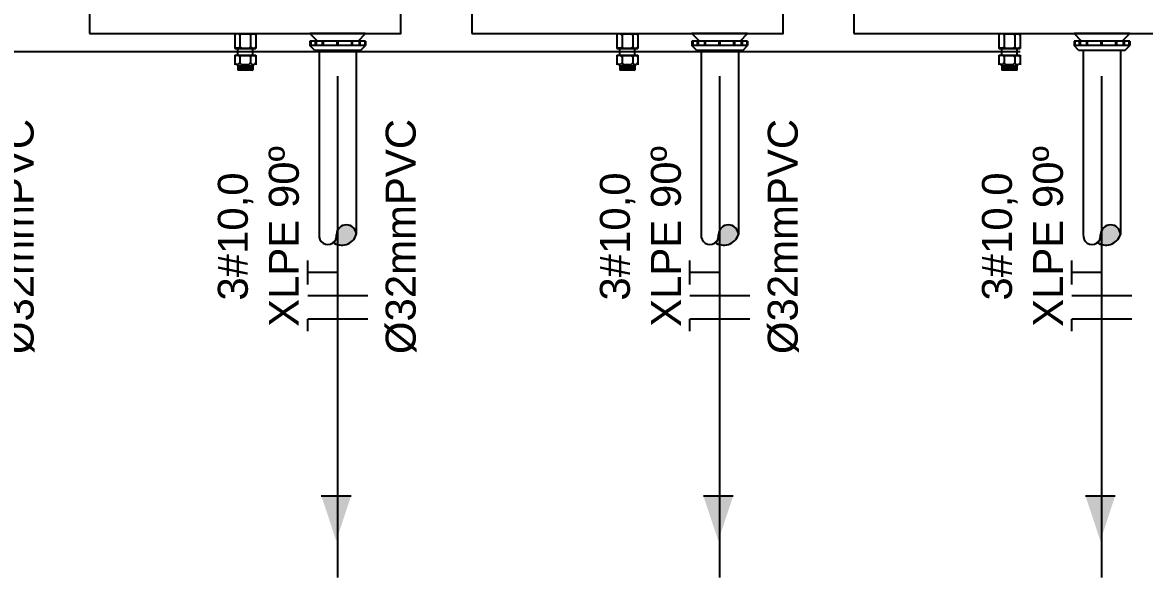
# Model space of a CAD drawing. Header units: millimetres. Extents: x 425 to 646, y 332 to 411.
# Drawn here: x 462.55 to 463.343, y 346.696 to 347.088 of the extents above; entities that cross this region are included whole.
import ezdxf
from ezdxf.enums import TextEntityAlignment as Align

# ---------------------------------------------------------------- set-up
doc = ezdxf.new("R2010")
doc.units = ezdxf.units.MM
doc.linetypes.add('HIDDEN', pattern=[0.375, 0.25, -0.125])
for name, color, linetype in [('Cotas', 1, 'Continuous'), ('DI-Textos_do_diagrama', 5, 'Continuous'), ('PARA-RAIOS', 240, 'Continuous'), ('QUADROS', 7, 'Continuous'), ('QUADROS_E_CAIXAS', 240, 'Continuous'), ('TXT', 7, 'Continuous')]:
    doc.layers.add(name, color=color, linetype=linetype)
doc.styles.add('ARIAL', font='arial.ttf')

msp = doc.modelspace()

# ---------------------------------------------------------------- hatches: boundary and pattern name
at = {"layer": 'Cotas'}
for points in [[(462.78205, 346.7537), (462.76093, 346.7537), (462.77149, 346.7219)], [(463.05205, 346.7537), (463.03093, 346.7537), (463.04149, 346.7219)], [(463.32205, 346.7537), (463.30093, 346.7537), (463.31149, 346.7219)]]:
    msp.add_hatch(color=2, dxfattribs=at).paths.add_polyline_path(points)
at = {"layer": 'QUADROS'}
for points in [[(462.7025, 347.0798), (462.70073, 347.0798), (462.69974, 347.07881), (462.69974, 347.08005), (462.71474, 347.08005), (462.71474, 347.07881), (462.71375, 347.0798), (462.71198, 347.0798), (462.71099, 347.07881), (462.71, 347.0798), (462.70448, 347.0798), (462.70349, 347.07881)], [(462.7025, 347.0798), (462.70073, 347.0798), (462.69974, 347.07881), (462.69974, 347.08005), (462.71474, 347.08005), (462.71474, 347.07881), (462.71375, 347.0798), (462.71198, 347.0798), (462.71099, 347.07881), (462.71, 347.0798), (462.70448, 347.0798), (462.70349, 347.07881)], [(462.9725, 347.0798), (462.97073, 347.0798), (462.96974, 347.07881), (462.96974, 347.08005), (462.98474, 347.08005), (462.98474, 347.07881), (462.98375, 347.0798), (462.98198, 347.0798), (462.98099, 347.07881), (462.98, 347.0798), (462.97448, 347.0798), (462.97349, 347.07881)], [(462.9725, 347.0798), (462.97073, 347.0798), (462.96974, 347.07881), (462.96974, 347.08005), (462.98474, 347.08005), (462.98474, 347.07881), (462.98375, 347.0798), (462.98198, 347.0798), (462.98099, 347.07881), (462.98, 347.0798), (462.97448, 347.0798), (462.97349, 347.07881)], [(463.2425, 347.0798), (463.24073, 347.0798), (463.23974, 347.07881), (463.23974, 347.08005), (463.25474, 347.08005), (463.25474, 347.07881), (463.25375, 347.0798), (463.25198, 347.0798), (463.25099, 347.07881), (463.25, 347.0798), (463.24448, 347.0798), (463.24349, 347.07881)], [(463.2425, 347.0798), (463.24073, 347.0798), (463.23974, 347.07881), (463.23974, 347.08005), (463.25474, 347.08005), (463.25474, 347.07881), (463.25375, 347.0798), (463.25198, 347.0798), (463.25099, 347.07881), (463.25, 347.0798), (463.24448, 347.0798), (463.24349, 347.07881)], [(462.69974, 347.06948), (462.69974, 347.07072), (462.70073, 347.06973), (462.7025, 347.06973), (462.70349, 347.07072), (462.70448, 347.06973), (462.71, 347.06973), (462.71099, 347.07072), (462.71198, 347.06973), (462.71375, 347.06973), (462.71474, 347.07072), (462.71474, 347.06948)], [(462.96974, 347.06948), (462.96974, 347.07072), (462.97073, 347.06973), (462.9725, 347.06973), (462.97349, 347.07072), (462.97448, 347.06973), (462.98, 347.06973), (462.98099, 347.07072), (462.98198, 347.06973), (462.98375, 347.06973), (462.98474, 347.07072), (462.98474, 347.06948)], [(463.23974, 347.06948), (463.23974, 347.07072), (463.24073, 347.06973), (463.2425, 347.06973), (463.24349, 347.07072), (463.24448, 347.06973), (463.25, 347.06973), (463.25099, 347.07072), (463.25198, 347.06973), (463.25375, 347.06973), (463.25474, 347.07072), (463.25474, 347.06948)]]:
    msp.add_hatch(color=7, dxfattribs=at).paths.add_polyline_path(points)
h = msp.add_hatch(color=7, dxfattribs=at)
h.paths.add_polyline_path([(462.69974, 347.05803), (462.69974, 347.05927), (462.70073, 347.05828), (462.7025, 347.05828), (462.70349, 347.05927), (462.70448, 347.05828), (462.71, 347.05828), (462.71099, 347.05927), (462.71198, 347.05828), (462.71375, 347.05828), (462.71474, 347.05927), (462.71474, 347.05803)])
h.paths.add_polyline_path([(462.71474, 347.06478), (462.71474, 347.06354), (462.71375, 347.06453), (462.71198, 347.06453), (462.71099, 347.06354), (462.71, 347.06453), (462.70448, 347.06453), (462.70349, 347.06354), (462.7025, 347.06453), (462.70073, 347.06453), (462.69974, 347.06354), (462.69974, 347.06478)])
h = msp.add_hatch(color=7, dxfattribs=at)
h.paths.add_polyline_path([(462.96974, 347.05803), (462.96974, 347.05927), (462.97073, 347.05828), (462.9725, 347.05828), (462.97349, 347.05927), (462.97448, 347.05828), (462.98, 347.05828), (462.98099, 347.05927), (462.98198, 347.05828), (462.98375, 347.05828), (462.98474, 347.05927), (462.98474, 347.05803)])
h.paths.add_polyline_path([(462.98474, 347.06478), (462.98474, 347.06354), (462.98375, 347.06453), (462.98198, 347.06453), (462.98099, 347.06354), (462.98, 347.06453), (462.97448, 347.06453), (462.97349, 347.06354), (462.9725, 347.06453), (462.97073, 347.06453), (462.96974, 347.06354), (462.96974, 347.06478)])
h = msp.add_hatch(color=7, dxfattribs=at)
h.paths.add_polyline_path([(463.23974, 347.05803), (463.23974, 347.05927), (463.24073, 347.05828), (463.2425, 347.05828), (463.24349, 347.05927), (463.24448, 347.05828), (463.25, 347.05828), (463.25099, 347.05927), (463.25198, 347.05828), (463.25375, 347.05828), (463.25474, 347.05927), (463.25474, 347.05803)])
h.paths.add_polyline_path([(463.25474, 347.06478), (463.25474, 347.06354), (463.25375, 347.06453), (463.25198, 347.06453), (463.25099, 347.06354), (463.25, 347.06453), (463.24448, 347.06453), (463.24349, 347.06354), (463.2425, 347.06453), (463.24073, 347.06453), (463.23974, 347.06354), (463.23974, 347.06478)])
at = {"layer": 'QUADROS_E_CAIXAS'}
for points in [[(462.78569, 346.93805, 0.984252), (462.77169, 346.93805, -0.227327), (462.76898, 346.93264, 0.50056)], [(463.05569, 346.93805, 0.984252), (463.04169, 346.93805, -0.227327), (463.03898, 346.93264, 0.50056)], [(463.32569, 346.93805, 0.984252), (463.31169, 346.93805, -0.227327), (463.30898, 346.93264, 0.50056)]]:
    msp.add_hatch(color=7, dxfattribs=at).paths.add_polyline_path(points)

# ---------------------------------------------------------------- linework, layer by layer
at = {"layer": 'Cotas', "color": 2}
for p, q in [((462.77256, 346.69593), (462.77256, 347.05005)), ((463.04256, 346.69593), (463.04256, 347.05005)), ((463.31256, 346.69593), (463.31256, 347.05005)), ((462.76093, 346.7537), (462.78205, 346.7537)), ((463.03093, 346.7537), (463.05205, 346.7537)), ((463.30093, 346.7537), (463.32205, 346.7537))]:
    msp.add_line(p, q, dxfattribs=at)
at = {"layer": 'PARA-RAIOS', "color": 3}
for p, q in [((462.75138, 346.90286), (462.75138, 346.91986)), ((463.02138, 346.90286), (463.02138, 346.91986)), ((463.29138, 346.90286), (463.29138, 346.91986)), ((462.77256, 346.91136), (462.75138, 346.91136)), ((463.04256, 346.91136), (463.02138, 346.91136)), ((463.31256, 346.91136), (463.29138, 346.91136))]:
    msp.add_line(p, q, dxfattribs=at)
at = {"layer": 'PARA-RAIOS', "color": 2}
for p, q in [((462.79374, 346.8949), (462.75138, 346.8949)), ((463.06374, 346.8949), (463.02138, 346.8949)), ((463.33374, 346.8949), (463.29138, 346.8949)), ((462.75138, 346.86994), (462.75138, 346.87844)), ((462.79374, 346.87844), (462.75138, 346.87844)), ((463.02138, 346.86994), (463.02138, 346.87844)), ((463.06374, 346.87844), (463.02138, 346.87844)), ((463.29138, 346.86994), (463.29138, 346.87844)), ((463.33374, 346.87844), (463.29138, 346.87844))]:
    msp.add_line(p, q, dxfattribs=at)
at = {"layer": 'QUADROS', "color": 7}
for p, q in [((462.69974, 347.08005), (462.71474, 347.08005)), ((462.69974, 347.08005), (462.69974, 347.06948)), ((462.69974, 347.08005), (462.71474, 347.08005)), ((462.69974, 347.07881), (462.70073, 347.0798)), ((462.69974, 347.07881), (462.70073, 347.0798)), ((462.7025, 347.0798), (462.70073, 347.0798)), ((462.7025, 347.0798), (462.70073, 347.0798)), ((462.70349, 347.07881), (462.70249, 347.07981)), ((462.70349, 347.07881), (462.70249, 347.07981)), ((462.70349, 347.07881), (462.70449, 347.07981)), ((462.70349, 347.07881), (462.70449, 347.07981)), ((462.70349, 347.07881), (462.70349, 347.07072)), ((462.70448, 347.0798), (462.71, 347.0798)), ((462.70448, 347.0798), (462.71, 347.0798)), ((462.71099, 347.07881), (462.70999, 347.07981)), ((462.71099, 347.07881), (462.70999, 347.07981)), ((462.71099, 347.07881), (462.71199, 347.07981)), ((462.71099, 347.07881), (462.71199, 347.07981)), ((462.71099, 347.07881), (462.71099, 347.07072)), ((462.71198, 347.0798), (462.71375, 347.0798)), ((462.71198, 347.0798), (462.71375, 347.0798)), ((462.71474, 347.07881), (462.71375, 347.0798)), ((462.71474, 347.07881), (462.71375, 347.0798)), ((462.71474, 347.08005), (462.71474, 347.06948)), ((462.75818, 347.07476), (462.75288, 347.08005)), ((462.75288, 347.08005), (462.79224, 347.08005)), ((462.79224, 347.08005), (462.75288, 347.08005)), ((462.78695, 347.07476), (462.79224, 347.08005)), ((462.96974, 347.08005), (462.98474, 347.08005)), ((462.96974, 347.08005), (462.96974, 347.06948)), ((462.96974, 347.08005), (462.98474, 347.08005)), ((462.96974, 347.07881), (462.97073, 347.0798)), ((462.96974, 347.07881), (462.97073, 347.0798)), ((462.9725, 347.0798), (462.97073, 347.0798)), ((462.9725, 347.0798), (462.97073, 347.0798)), ((462.97349, 347.07881), (462.97249, 347.07981)), ((462.97349, 347.07881), (462.97249, 347.07981)), ((462.97349, 347.07881), (462.97449, 347.07981)), ((462.97349, 347.07881), (462.97449, 347.07981)), ((462.97349, 347.07881), (462.97349, 347.07072)), ((462.97448, 347.0798), (462.98, 347.0798)), ((462.97448, 347.0798), (462.98, 347.0798)), ((462.98099, 347.07881), (462.97999, 347.07981)), ((462.98099, 347.07881), (462.97999, 347.07981)), ((462.98099, 347.07881), (462.98199, 347.07981)), ((462.98099, 347.07881), (462.98199, 347.07981)), ((462.98099, 347.07881), (462.98099, 347.07072)), ((462.98198, 347.0798), (462.98375, 347.0798)), ((462.98198, 347.0798), (462.98375, 347.0798)), ((462.98474, 347.07881), (462.98375, 347.0798)), ((462.98474, 347.07881), (462.98375, 347.0798)), ((462.98474, 347.08005), (462.98474, 347.06948)), ((463.02818, 347.07476), (463.02288, 347.08005)), ((463.02288, 347.08005), (463.06224, 347.08005)), ((463.06224, 347.08005), (463.02288, 347.08005)), ((463.05695, 347.07476), (463.06224, 347.08005)), ((463.23974, 347.08005), (463.25474, 347.08005)), ((463.23974, 347.08005), (463.23974, 347.06948)), ((463.23974, 347.08005), (463.25474, 347.08005)), ((463.23974, 347.07881), (463.24073, 347.0798)), ((463.23974, 347.07881), (463.24073, 347.0798)), ((463.2425, 347.0798), (463.24073, 347.0798)), ((463.2425, 347.0798), (463.24073, 347.0798)), ((463.24349, 347.07881), (463.24249, 347.07981)), ((463.24349, 347.07881), (463.24249, 347.07981)), ((463.24349, 347.07881), (463.24449, 347.07981)), ((463.24349, 347.07881), (463.24449, 347.07981)), ((463.24349, 347.07881), (463.24349, 347.07072)), ((463.24448, 347.0798), (463.25, 347.0798)), ((463.24448, 347.0798), (463.25, 347.0798)), ((463.25099, 347.07881), (463.24999, 347.07981)), ((463.25099, 347.07881), (463.24999, 347.07981)), ((463.25099, 347.07881), (463.25199, 347.07981)), ((463.25099, 347.07881), (463.25199, 347.07981)), ((463.25099, 347.07881), (463.25099, 347.07072)), ((463.25198, 347.0798), (463.25375, 347.0798)), ((463.25198, 347.0798), (463.25375, 347.0798)), ((463.25474, 347.07881), (463.25375, 347.0798)), ((463.25474, 347.07881), (463.25375, 347.0798)), ((463.25474, 347.08005), (463.25474, 347.06948)), ((463.29818, 347.07476), (463.29288, 347.08005)), ((463.29288, 347.08005), (463.33224, 347.08005)), ((463.33224, 347.08005), (463.29288, 347.08005)), ((463.32695, 347.07476), (463.33224, 347.08005)), ((462.69974, 347.07072), (462.70073, 347.06973)), ((462.69974, 347.06948), (462.71474, 347.06948)), ((462.7025, 347.06973), (462.70073, 347.06973)), ((462.70189, 347.06478), (462.70189, 347.06973)), ((462.70349, 347.07072), (462.70249, 347.06972)), ((462.70349, 347.07072), (462.70449, 347.06972)), ((462.70448, 347.06973), (462.71, 347.06973)), ((462.71099, 347.07072), (462.70999, 347.06972)), ((462.71099, 347.07072), (462.71199, 347.06972)), ((462.71198, 347.06973), (462.71375, 347.06973)), ((462.7126, 347.06478), (462.7126, 347.06948)), ((462.71474, 347.07072), (462.71375, 347.06973)), ((462.79224, 347.07476), (462.75288, 347.07476)), ((462.75288, 347.07476), (462.75288, 347.07148)), ((462.79224, 347.07148), (462.75288, 347.07148)), ((462.75616, 347.0682), (462.75288, 347.07148)), ((462.75352, 347.07476), (462.75352, 347.07148)), ((462.75616, 347.0682), (462.78896, 347.0682)), ((462.75661, 347.07476), (462.75661, 347.07148)), ((462.75724, 347.07476), (462.75724, 347.07148)), ((462.76164, 347.07476), (462.76164, 347.07148)), ((462.76227, 347.07476), (462.76227, 347.07148)), ((462.77193, 347.07476), (462.77193, 347.07148)), ((462.77256, 347.07476), (462.77256, 347.07148)), ((462.78222, 347.07476), (462.78222, 347.07148)), ((462.78285, 347.07476), (462.78285, 347.07148)), ((462.78764, 347.07476), (462.78764, 347.07148)), ((462.78828, 347.07476), (462.78828, 347.07148)), ((462.78896, 347.0682), (462.79224, 347.07148)), ((462.79161, 347.07476), (462.79161, 347.07148)), ((462.79224, 347.07476), (462.79224, 347.07148)), ((462.96974, 347.07072), (462.97073, 347.06973)), ((462.96974, 347.06948), (462.98474, 347.06948)), ((462.9725, 347.06973), (462.97073, 347.06973)), ((462.97189, 347.06478), (462.97189, 347.06973)), ((462.97349, 347.07072), (462.97249, 347.06972)), ((462.97349, 347.07072), (462.97449, 347.06972)), ((462.97448, 347.06973), (462.98, 347.06973)), ((462.98099, 347.07072), (462.97999, 347.06972)), ((462.98099, 347.07072), (462.98199, 347.06972)), ((462.98198, 347.06973), (462.98375, 347.06973)), ((462.9826, 347.06478), (462.9826, 347.06948)), ((462.98474, 347.07072), (462.98375, 347.06973)), ((463.06224, 347.07476), (463.02288, 347.07476)), ((463.02288, 347.07476), (463.02288, 347.07148)), ((463.06224, 347.07148), (463.02288, 347.07148)), ((463.02616, 347.0682), (463.02288, 347.07148)), ((463.02352, 347.07476), (463.02352, 347.07148)), ((463.02616, 347.0682), (463.05896, 347.0682)), ((463.02661, 347.07476), (463.02661, 347.07148)), ((463.02724, 347.07476), (463.02724, 347.07148)), ((463.03164, 347.07476), (463.03164, 347.07148)), ((463.03227, 347.07476), (463.03227, 347.07148)), ((463.04193, 347.07476), (463.04193, 347.07148)), ((463.04256, 347.07476), (463.04256, 347.07148)), ((463.05222, 347.07476), (463.05222, 347.07148)), ((463.05285, 347.07476), (463.05285, 347.07148)), ((463.05764, 347.07476), (463.05764, 347.07148)), ((463.05828, 347.07476), (463.05828, 347.07148)), ((463.05896, 347.0682), (463.06224, 347.07148)), ((463.06161, 347.07476), (463.06161, 347.07148)), ((463.06224, 347.07476), (463.06224, 347.07148)), ((463.23974, 347.07072), (463.24073, 347.06973)), ((463.23974, 347.06948), (463.25474, 347.06948)), ((463.2425, 347.06973), (463.24073, 347.06973)), ((463.24189, 347.06478), (463.24189, 347.06973)), ((463.24349, 347.07072), (463.24249, 347.06972)), ((463.24349, 347.07072), (463.24449, 347.06972)), ((463.24448, 347.06973), (463.25, 347.06973)), ((463.25099, 347.07072), (463.24999, 347.06972)), ((463.25099, 347.07072), (463.25199, 347.06972)), ((463.25198, 347.06973), (463.25375, 347.06973)), ((463.2526, 347.06478), (463.2526, 347.06948)), ((463.25474, 347.07072), (463.25375, 347.06973)), ((463.33224, 347.07476), (463.29288, 347.07476)), ((463.29288, 347.07476), (463.29288, 347.07148)), ((463.33224, 347.07148), (463.29288, 347.07148)), ((463.29616, 347.0682), (463.29288, 347.07148)), ((463.29352, 347.07476), (463.29352, 347.07148)), ((463.29616, 347.0682), (463.32896, 347.0682)), ((463.29661, 347.07476), (463.29661, 347.07148)), ((463.29724, 347.07476), (463.29724, 347.07148)), ((463.30164, 347.07476), (463.30164, 347.07148)), ((463.30227, 347.07476), (463.30227, 347.07148)), ((463.31193, 347.07476), (463.31193, 347.07148)), ((463.31256, 347.07476), (463.31256, 347.07148)), ((463.32222, 347.07476), (463.32222, 347.07148)), ((463.32285, 347.07476), (463.32285, 347.07148)), ((463.32764, 347.07476), (463.32764, 347.07148)), ((463.32828, 347.07476), (463.32828, 347.07148)), ((463.32896, 347.0682), (463.33224, 347.07148)), ((463.33161, 347.07476), (463.33161, 347.07148)), ((463.33224, 347.07476), (463.33224, 347.07148)), ((462.69974, 347.06478), (462.71474, 347.06478)), ((462.69974, 347.06478), (462.69974, 347.05803)), ((462.69974, 347.06354), (462.70073, 347.06453)), ((462.7025, 347.06453), (462.70073, 347.06453)), ((462.70349, 347.06354), (462.70249, 347.06454)), ((462.70349, 347.06354), (462.70449, 347.06454)), ((462.70349, 347.06354), (462.70349, 347.05927)), ((462.70448, 347.06453), (462.71, 347.06453)), ((462.71099, 347.06354), (462.70999, 347.06454)), ((462.71099, 347.06354), (462.71199, 347.06454)), ((462.71099, 347.06354), (462.71099, 347.05927)), ((462.71198, 347.06453), (462.71375, 347.06453)), ((462.71474, 347.06354), (462.71375, 347.06453)), ((462.71474, 347.06478), (462.71474, 347.05803)), ((462.96974, 347.06478), (462.98474, 347.06478)), ((462.96974, 347.06478), (462.96974, 347.05803)), ((462.96974, 347.06354), (462.97073, 347.06453)), ((462.9725, 347.06453), (462.97073, 347.06453)), ((462.97349, 347.06354), (462.97249, 347.06454)), ((462.97349, 347.06354), (462.97449, 347.06454)), ((462.97349, 347.06354), (462.97349, 347.05927)), ((462.97448, 347.06453), (462.98, 347.06453)), ((462.98099, 347.06354), (462.97999, 347.06454)), ((462.98099, 347.06354), (462.98199, 347.06454)), ((462.98099, 347.06354), (462.98099, 347.05927)), ((462.98198, 347.06453), (462.98375, 347.06453)), ((462.98474, 347.06354), (462.98375, 347.06453)), ((462.98474, 347.06478), (462.98474, 347.05803)), ((463.23974, 347.06478), (463.25474, 347.06478)), ((463.23974, 347.06478), (463.23974, 347.05803)), ((463.23974, 347.06354), (463.24073, 347.06453)), ((463.2425, 347.06453), (463.24073, 347.06453)), ((463.24349, 347.06354), (463.24249, 347.06454)), ((463.24349, 347.06354), (463.24449, 347.06454)), ((463.24349, 347.06354), (463.24349, 347.05927)), ((463.24448, 347.06453), (463.25, 347.06453)), ((463.25099, 347.06354), (463.24999, 347.06454)), ((463.25099, 347.06354), (463.25199, 347.06454)), ((463.25099, 347.06354), (463.25099, 347.05927)), ((463.25198, 347.06453), (463.25375, 347.06453)), ((463.25474, 347.06354), (463.25375, 347.06453)), ((463.25474, 347.06478), (463.25474, 347.05803)), ((462.69974, 347.05927), (462.70073, 347.05828)), ((462.7025, 347.05828), (462.70073, 347.05828)), ((462.70189, 347.05728), (462.70189, 347.05828)), ((462.70189, 347.05728), (462.70203, 347.05717)), ((462.70189, 347.05728), (462.7126, 347.05728)), ((462.70203, 347.05438), (462.70189, 347.05427)), ((462.70203, 347.05715), (462.7019, 347.05705)), ((462.7019, 347.05704), (462.70203, 347.05694)), ((462.70203, 347.05692), (462.7019, 347.05682)), ((462.7019, 347.05681), (462.70203, 347.05671)), ((462.70203, 347.05669), (462.7019, 347.05659)), ((462.7019, 347.05657), (462.70203, 347.05648)), ((462.70203, 347.05646), (462.7019, 347.05636)), ((462.7019, 347.05634), (462.70203, 347.05624)), ((462.70203, 347.05623), (462.7019, 347.05613)), ((462.7019, 347.05611), (462.70203, 347.05601)), ((462.70203, 347.056), (462.7019, 347.0559)), ((462.7019, 347.05588), (462.70203, 347.05578)), ((462.70203, 347.05577), (462.7019, 347.05567)), ((462.7019, 347.05565), (462.70203, 347.05555)), ((462.70203, 347.05554), (462.7019, 347.05544)), ((462.7019, 347.05542), (462.70203, 347.05532)), ((462.70203, 347.05531), (462.7019, 347.05521)), ((462.7019, 347.05519), (462.70203, 347.05509)), ((462.70203, 347.05507), (462.7019, 347.05497)), ((462.7019, 347.05496), (462.70203, 347.05486)), ((462.70203, 347.05484), (462.7019, 347.05474)), ((462.7019, 347.05473), (462.70203, 347.05463)), ((462.70203, 347.05461), (462.7019, 347.05451)), ((462.7019, 347.0545), (462.70203, 347.0544)), ((462.71247, 347.05693), (462.70191, 347.05704)), ((462.71247, 347.0567), (462.70191, 347.05681)), ((462.71247, 347.05647), (462.70191, 347.05658)), ((462.71247, 347.05624), (462.70191, 347.05635)), ((462.71247, 347.05601), (462.70191, 347.05612)), ((462.71247, 347.05577), (462.70191, 347.05589)), ((462.71247, 347.05554), (462.70191, 347.05566)), ((462.71247, 347.05531), (462.70191, 347.05543)), ((462.71247, 347.05508), (462.70191, 347.0552)), ((462.71247, 347.05485), (462.70191, 347.05497)), ((462.71247, 347.05462), (462.70191, 347.05474)), ((462.71247, 347.05439), (462.70191, 347.0545)), ((462.70202, 347.05716), (462.71258, 347.05704)), ((462.70202, 347.05693), (462.71258, 347.05681)), ((462.70202, 347.0567), (462.71258, 347.05658)), ((462.70202, 347.05647), (462.71258, 347.05635)), ((462.70202, 347.05624), (462.71258, 347.05612)), ((462.70202, 347.05601), (462.71258, 347.05589)), ((462.70202, 347.05577), (462.71258, 347.05566)), ((462.70202, 347.05554), (462.71258, 347.05543)), ((462.70202, 347.05531), (462.71258, 347.0552)), ((462.70202, 347.05508), (462.71258, 347.05497)), ((462.70202, 347.05485), (462.71258, 347.05474)), ((462.70202, 347.05462), (462.71258, 347.0545)), ((462.70202, 347.05439), (462.7126, 347.05427)), ((462.70349, 347.05927), (462.70249, 347.05827)), ((462.70349, 347.05927), (462.70449, 347.05827)), ((462.70448, 347.05828), (462.71, 347.05828)), ((462.71099, 347.05927), (462.70999, 347.05827)), ((462.71099, 347.05927), (462.71199, 347.05827)), ((462.71198, 347.05828), (462.71375, 347.05828)), ((462.7126, 347.05728), (462.71246, 347.05717)), ((462.71246, 347.05715), (462.71259, 347.05705)), ((462.71259, 347.05704), (462.71246, 347.05694)), ((462.71246, 347.05692), (462.71259, 347.05682)), ((462.71259, 347.05681), (462.71246, 347.05671)), ((462.71246, 347.05669), (462.71259, 347.05659)), ((462.71259, 347.05657), (462.71246, 347.05648)), ((462.71246, 347.05646), (462.71259, 347.05636)), ((462.71259, 347.05634), (462.71246, 347.05624)), ((462.71246, 347.05623), (462.71259, 347.05613)), ((462.71259, 347.05611), (462.71246, 347.05601)), ((462.71246, 347.056), (462.71259, 347.0559)), ((462.71259, 347.05588), (462.71246, 347.05578)), ((462.71246, 347.05577), (462.71259, 347.05567)), ((462.71259, 347.05565), (462.71246, 347.05555)), ((462.71246, 347.05554), (462.71259, 347.05544)), ((462.71259, 347.05542), (462.71246, 347.05532)), ((462.71246, 347.05531), (462.71259, 347.05521)), ((462.71259, 347.05519), (462.71246, 347.05509)), ((462.71246, 347.05507), (462.71259, 347.05497)), ((462.71259, 347.05496), (462.71246, 347.05486)), ((462.71246, 347.05484), (462.71259, 347.05474)), ((462.71259, 347.05473), (462.71246, 347.05463)), ((462.71246, 347.05461), (462.71259, 347.05451)), ((462.71259, 347.0545), (462.71246, 347.0544)), ((462.71246, 347.05438), (462.7126, 347.05427)), ((462.7126, 347.05728), (462.7126, 347.05828)), ((462.71474, 347.05927), (462.71375, 347.05828)), ((462.96974, 347.05927), (462.97073, 347.05828)), ((462.9725, 347.05828), (462.97073, 347.05828)), ((462.97189, 347.05728), (462.97189, 347.05828)), ((462.97189, 347.05728), (462.97203, 347.05717)), ((462.97189, 347.05728), (462.9826, 347.05728)), ((462.97203, 347.05438), (462.97189, 347.05427)), ((462.97203, 347.05715), (462.9719, 347.05705)), ((462.9719, 347.05704), (462.97203, 347.05694)), ((462.97203, 347.05692), (462.9719, 347.05682)), ((462.9719, 347.05681), (462.97203, 347.05671)), ((462.97203, 347.05669), (462.9719, 347.05659)), ((462.9719, 347.05657), (462.97203, 347.05648)), ((462.97203, 347.05646), (462.9719, 347.05636)), ((462.9719, 347.05634), (462.97203, 347.05624)), ((462.97203, 347.05623), (462.9719, 347.05613)), ((462.9719, 347.05611), (462.97203, 347.05601)), ((462.97203, 347.056), (462.9719, 347.0559)), ((462.9719, 347.05588), (462.97203, 347.05578)), ((462.97203, 347.05577), (462.9719, 347.05567)), ((462.9719, 347.05565), (462.97203, 347.05555)), ((462.97203, 347.05554), (462.9719, 347.05544)), ((462.9719, 347.05542), (462.97203, 347.05532)), ((462.97203, 347.05531), (462.9719, 347.05521)), ((462.9719, 347.05519), (462.97203, 347.05509)), ((462.97203, 347.05507), (462.9719, 347.05497)), ((462.9719, 347.05496), (462.97203, 347.05486)), ((462.97203, 347.05484), (462.9719, 347.05474)), ((462.9719, 347.05473), (462.97203, 347.05463)), ((462.97203, 347.05461), (462.9719, 347.05451)), ((462.9719, 347.0545), (462.97203, 347.0544)), ((462.98247, 347.05693), (462.97191, 347.05704)), ((462.98247, 347.0567), (462.97191, 347.05681)), ((462.98247, 347.05647), (462.97191, 347.05658)), ((462.98247, 347.05624), (462.97191, 347.05635)), ((462.98247, 347.05601), (462.97191, 347.05612)), ((462.98247, 347.05577), (462.97191, 347.05589)), ((462.98247, 347.05554), (462.97191, 347.05566)), ((462.98247, 347.05531), (462.97191, 347.05543)), ((462.98247, 347.05508), (462.97191, 347.0552)), ((462.98247, 347.05485), (462.97191, 347.05497)), ((462.98247, 347.05462), (462.97191, 347.05474)), ((462.98247, 347.05439), (462.97191, 347.0545)), ((462.97202, 347.05716), (462.98258, 347.05704)), ((462.97202, 347.05693), (462.98258, 347.05681)), ((462.97202, 347.0567), (462.98258, 347.05658)), ((462.97202, 347.05647), (462.98258, 347.05635)), ((462.97202, 347.05624), (462.98258, 347.05612)), ((462.97202, 347.05601), (462.98258, 347.05589)), ((462.97202, 347.05577), (462.98258, 347.05566)), ((462.97202, 347.05554), (462.98258, 347.05543)), ((462.97202, 347.05531), (462.98258, 347.0552)), ((462.97202, 347.05508), (462.98258, 347.05497)), ((462.97202, 347.05485), (462.98258, 347.05474)), ((462.97202, 347.05462), (462.98258, 347.0545)), ((462.97202, 347.05439), (462.9826, 347.05427)), ((462.97349, 347.05927), (462.97249, 347.05827)), ((462.97349, 347.05927), (462.97449, 347.05827)), ((462.97448, 347.05828), (462.98, 347.05828)), ((462.98099, 347.05927), (462.97999, 347.05827)), ((462.98099, 347.05927), (462.98199, 347.05827)), ((462.98198, 347.05828), (462.98375, 347.05828)), ((462.9826, 347.05728), (462.98246, 347.05717)), ((462.98246, 347.05715), (462.98259, 347.05705)), ((462.98259, 347.05704), (462.98246, 347.05694)), ((462.98246, 347.05692), (462.98259, 347.05682)), ((462.98259, 347.05681), (462.98246, 347.05671)), ((462.98246, 347.05669), (462.98259, 347.05659)), ((462.98259, 347.05657), (462.98246, 347.05648)), ((462.98246, 347.05646), (462.98259, 347.05636)), ((462.98259, 347.05634), (462.98246, 347.05624)), ((462.98246, 347.05623), (462.98259, 347.05613)), ((462.98259, 347.05611), (462.98246, 347.05601)), ((462.98246, 347.056), (462.98259, 347.0559)), ((462.98259, 347.05588), (462.98246, 347.05578)), ((462.98246, 347.05577), (462.98259, 347.05567)), ((462.98259, 347.05565), (462.98246, 347.05555)), ((462.98246, 347.05554), (462.98259, 347.05544)), ((462.98259, 347.05542), (462.98246, 347.05532)), ((462.98246, 347.05531), (462.98259, 347.05521)), ((462.98259, 347.05519), (462.98246, 347.05509)), ((462.98246, 347.05507), (462.98259, 347.05497)), ((462.98259, 347.05496), (462.98246, 347.05486)), ((462.98246, 347.05484), (462.98259, 347.05474)), ((462.98259, 347.05473), (462.98246, 347.05463)), ((462.98246, 347.05461), (462.98259, 347.05451)), ((462.98259, 347.0545), (462.98246, 347.0544)), ((462.98246, 347.05438), (462.9826, 347.05427)), ((462.9826, 347.05728), (462.9826, 347.05828)), ((462.98474, 347.05927), (462.98375, 347.05828)), ((463.23974, 347.05927), (463.24073, 347.05828)), ((463.2425, 347.05828), (463.24073, 347.05828)), ((463.24189, 347.05728), (463.24189, 347.05828)), ((463.24189, 347.05728), (463.24203, 347.05717)), ((463.24189, 347.05728), (463.2526, 347.05728)), ((463.24203, 347.05438), (463.24189, 347.05427)), ((463.24203, 347.05715), (463.2419, 347.05705)), ((463.2419, 347.05704), (463.24203, 347.05694)), ((463.24203, 347.05692), (463.2419, 347.05682)), ((463.2419, 347.05681), (463.24203, 347.05671)), ((463.24203, 347.05669), (463.2419, 347.05659)), ((463.2419, 347.05657), (463.24203, 347.05648)), ((463.24203, 347.05646), (463.2419, 347.05636)), ((463.2419, 347.05634), (463.24203, 347.05624)), ((463.24203, 347.05623), (463.2419, 347.05613)), ((463.2419, 347.05611), (463.24203, 347.05601)), ((463.24203, 347.056), (463.2419, 347.0559)), ((463.2419, 347.05588), (463.24203, 347.05578)), ((463.24203, 347.05577), (463.2419, 347.05567)), ((463.2419, 347.05565), (463.24203, 347.05555)), ((463.24203, 347.05554), (463.2419, 347.05544)), ((463.2419, 347.05542), (463.24203, 347.05532)), ((463.24203, 347.05531), (463.2419, 347.05521)), ((463.2419, 347.05519), (463.24203, 347.05509)), ((463.24203, 347.05507), (463.2419, 347.05497)), ((463.2419, 347.05496), (463.24203, 347.05486)), ((463.24203, 347.05484), (463.2419, 347.05474)), ((463.2419, 347.05473), (463.24203, 347.05463)), ((463.24203, 347.05461), (463.2419, 347.05451)), ((463.2419, 347.0545), (463.24203, 347.0544)), ((463.25247, 347.05693), (463.24191, 347.05704)), ((463.25247, 347.0567), (463.24191, 347.05681)), ((463.25247, 347.05647), (463.24191, 347.05658)), ((463.25247, 347.05624), (463.24191, 347.05635)), ((463.25247, 347.05601), (463.24191, 347.05612)), ((463.25247, 347.05577), (463.24191, 347.05589)), ((463.25247, 347.05554), (463.24191, 347.05566)), ((463.25247, 347.05531), (463.24191, 347.05543)), ((463.25247, 347.05508), (463.24191, 347.0552)), ((463.25247, 347.05485), (463.24191, 347.05497)), ((463.25247, 347.05462), (463.24191, 347.05474)), ((463.25247, 347.05439), (463.24191, 347.0545)), ((463.24202, 347.05716), (463.25258, 347.05704)), ((463.24202, 347.05693), (463.25258, 347.05681)), ((463.24202, 347.0567), (463.25258, 347.05658)), ((463.24202, 347.05647), (463.25258, 347.05635)), ((463.24202, 347.05624), (463.25258, 347.05612)), ((463.24202, 347.05601), (463.25258, 347.05589)), ((463.24202, 347.05577), (463.25258, 347.05566)), ((463.24202, 347.05554), (463.25258, 347.05543)), ((463.24202, 347.05531), (463.25258, 347.0552)), ((463.24202, 347.05508), (463.25258, 347.05497)), ((463.24202, 347.05485), (463.25258, 347.05474)), ((463.24202, 347.05462), (463.25258, 347.0545)), ((463.24202, 347.05439), (463.2526, 347.05427)), ((463.24349, 347.05927), (463.24249, 347.05827)), ((463.24349, 347.05927), (463.24449, 347.05827)), ((463.24448, 347.05828), (463.25, 347.05828)), ((463.25099, 347.05927), (463.24999, 347.05827)), ((463.25099, 347.05927), (463.25199, 347.05827)), ((463.25198, 347.05828), (463.25375, 347.05828)), ((463.2526, 347.05728), (463.25246, 347.05717)), ((463.25246, 347.05715), (463.25259, 347.05705)), ((463.25259, 347.05704), (463.25246, 347.05694)), ((463.25246, 347.05692), (463.25259, 347.05682)), ((463.25259, 347.05681), (463.25246, 347.05671)), ((463.25246, 347.05669), (463.25259, 347.05659)), ((463.25259, 347.05657), (463.25246, 347.05648)), ((463.25246, 347.05646), (463.25259, 347.05636)), ((463.25259, 347.05634), (463.25246, 347.05624)), ((463.25246, 347.05623), (463.25259, 347.05613)), ((463.25259, 347.05611), (463.25246, 347.05601)), ((463.25246, 347.056), (463.25259, 347.0559)), ((463.25259, 347.05588), (463.25246, 347.05578)), ((463.25246, 347.05577), (463.25259, 347.05567)), ((463.25259, 347.05565), (463.25246, 347.05555)), ((463.25246, 347.05554), (463.25259, 347.05544)), ((463.25259, 347.05542), (463.25246, 347.05532)), ((463.25246, 347.05531), (463.25259, 347.05521)), ((463.25259, 347.05519), (463.25246, 347.05509)), ((463.25246, 347.05507), (463.25259, 347.05497)), ((463.25259, 347.05496), (463.25246, 347.05486)), ((463.25246, 347.05484), (463.25259, 347.05474)), ((463.25259, 347.05473), (463.25246, 347.05463)), ((463.25246, 347.05461), (463.25259, 347.05451)), ((463.25259, 347.0545), (463.25246, 347.0544)), ((463.25246, 347.05438), (463.2526, 347.05427)), ((463.2526, 347.05728), (463.2526, 347.05828)), ((463.25474, 347.05927), (463.25375, 347.05828))]:
    msp.add_line(p, q, dxfattribs=at)
for points in [[(462.59724, 347.08005), (462.81724, 347.08005), (462.81724, 347.36005), (462.59724, 347.36005)], [(462.86724, 347.08005), (463.08724, 347.08005), (463.08724, 347.36005), (462.86724, 347.36005)], [(463.13724, 347.08005), (463.35724, 347.08005), (463.35724, 347.36005), (463.13724, 347.36005)]]:
    msp.add_lwpolyline(points, close=True, dxfattribs=at)
for centre, start, end in [((462.70191, 347.05704), 127.97542, 232.02458), ((462.70191, 347.05681), 127.97542, 232.02458), ((462.70191, 347.05658), 127.97542, 232.02458), ((462.70191, 347.05635), 127.97542, 232.02458), ((462.70191, 347.05612), 127.97542, 232.02458), ((462.70191, 347.05589), 127.97542, 232.02458), ((462.70191, 347.05566), 127.97542, 232.02458), ((462.70191, 347.05543), 127.97542, 232.02458), ((462.70191, 347.0552), 127.97542, 232.02458), ((462.70191, 347.05497), 127.97542, 232.02458), ((462.70191, 347.05474), 127.97542, 232.02458), ((462.70191, 347.0545), 127.97542, 232.02458), ((462.70202, 347.05716), 307.97542, 52.02458), ((462.70202, 347.05693), 307.97542, 52.02458), ((462.70202, 347.0567), 307.97542, 52.02458), ((462.70202, 347.05647), 307.97542, 52.02458), ((462.70202, 347.05624), 307.97542, 52.02458), ((462.70202, 347.05601), 307.97542, 52.02458), ((462.70202, 347.05577), 307.97542, 52.02458), ((462.70202, 347.05554), 307.97542, 52.02458), ((462.70202, 347.05531), 307.97542, 52.02458), ((462.70202, 347.05508), 307.97542, 52.02458), ((462.70202, 347.05485), 307.97542, 52.02458), ((462.70202, 347.05462), 307.97542, 52.02458), ((462.70202, 347.05439), 307.97542, 52.02458), ((462.71247, 347.05716), 127.97542, 232.02458), ((462.71247, 347.05693), 127.97542, 232.02458), ((462.71247, 347.0567), 127.97542, 232.02458), ((462.71247, 347.05647), 127.97542, 232.02458), ((462.71247, 347.05624), 127.97542, 232.02458), ((462.71247, 347.05601), 127.97542, 232.02458), ((462.71247, 347.05577), 127.97542, 232.02458), ((462.71247, 347.05554), 127.97542, 232.02458), ((462.71247, 347.05531), 127.97542, 232.02458), ((462.71247, 347.05508), 127.97542, 232.02458), ((462.71247, 347.05485), 127.97542, 232.02458), ((462.71247, 347.05462), 127.97542, 232.02458), ((462.71247, 347.05439), 127.97542, 232.02458), ((462.71258, 347.05704), 307.97542, 52.02458), ((462.71258, 347.05681), 307.97542, 52.02458), ((462.71258, 347.05658), 307.97542, 52.02458), ((462.71258, 347.05635), 307.97542, 52.02458), ((462.71258, 347.05612), 307.97542, 52.02458), ((462.71258, 347.05589), 307.97542, 52.02458), ((462.71258, 347.05566), 307.97542, 52.02458), ((462.71258, 347.05543), 307.97542, 52.02458), ((462.71258, 347.0552), 307.97542, 52.02458), ((462.71258, 347.05497), 307.97542, 52.02458), ((462.71258, 347.05474), 307.97542, 52.02458), ((462.71258, 347.0545), 307.97542, 52.02458), ((462.97191, 347.05704), 127.97542, 232.02458), ((462.97191, 347.05681), 127.97542, 232.02458), ((462.97191, 347.05658), 127.97542, 232.02458), ((462.97191, 347.05635), 127.97542, 232.02458), ((462.97191, 347.05612), 127.97542, 232.02458), ((462.97191, 347.05589), 127.97542, 232.02458), ((462.97191, 347.05566), 127.97542, 232.02458), ((462.97191, 347.05543), 127.97542, 232.02458), ((462.97191, 347.0552), 127.97542, 232.02458), ((462.97191, 347.05497), 127.97542, 232.02458), ((462.97191, 347.05474), 127.97542, 232.02458), ((462.97191, 347.0545), 127.97542, 232.02458), ((462.97202, 347.05716), 307.97542, 52.02458), ((462.97202, 347.05693), 307.97542, 52.02458), ((462.97202, 347.0567), 307.97542, 52.02458), ((462.97202, 347.05647), 307.97542, 52.02458), ((462.97202, 347.05624), 307.97542, 52.02458), ((462.97202, 347.05601), 307.97542, 52.02458), ((462.97202, 347.05577), 307.97542, 52.02458), ((462.97202, 347.05554), 307.97542, 52.02458), ((462.97202, 347.05531), 307.97542, 52.02458), ((462.97202, 347.05508), 307.97542, 52.02458), ((462.97202, 347.05485), 307.97542, 52.02458), ((462.97202, 347.05462), 307.97542, 52.02458), ((462.97202, 347.05439), 307.97542, 52.02458), ((462.98247, 347.05716), 127.97542, 232.02458), ((462.98247, 347.05693), 127.97542, 232.02458), ((462.98247, 347.0567), 127.97542, 232.02458), ((462.98247, 347.05647), 127.97542, 232.02458), ((462.98247, 347.05624), 127.97542, 232.02458), ((462.98247, 347.05601), 127.97542, 232.02458), ((462.98247, 347.05577), 127.97542, 232.02458), ((462.98247, 347.05554), 127.97542, 232.02458), ((462.98247, 347.05531), 127.97542, 232.02458), ((462.98247, 347.05508), 127.97542, 232.02458), ((462.98247, 347.05485), 127.97542, 232.02458), ((462.98247, 347.05462), 127.97542, 232.02458), ((462.98247, 347.05439), 127.97542, 232.02458), ((462.98258, 347.05704), 307.97542, 52.02458), ((462.98258, 347.05681), 307.97542, 52.02458), ((462.98258, 347.05658), 307.97542, 52.02458), ((462.98258, 347.05635), 307.97542, 52.02458), ((462.98258, 347.05612), 307.97542, 52.02458), ((462.98258, 347.05589), 307.97542, 52.02458), ((462.98258, 347.05566), 307.97542, 52.02458), ((462.98258, 347.05543), 307.97542, 52.02458), ((462.98258, 347.0552), 307.97542, 52.02458), ((462.98258, 347.05497), 307.97542, 52.02458), ((462.98258, 347.05474), 307.97542, 52.02458), ((462.98258, 347.0545), 307.97542, 52.02458), ((463.24191, 347.05704), 127.97542, 232.02458), ((463.24191, 347.05681), 127.97542, 232.02458), ((463.24191, 347.05658), 127.97542, 232.02458), ((463.24191, 347.05635), 127.97542, 232.02458), ((463.24191, 347.05612), 127.97542, 232.02458), ((463.24191, 347.05589), 127.97542, 232.02458), ((463.24191, 347.05566), 127.97542, 232.02458), ((463.24191, 347.05543), 127.97542, 232.02458), ((463.24191, 347.0552), 127.97542, 232.02458), ((463.24191, 347.05497), 127.97542, 232.02458), ((463.24191, 347.05474), 127.97542, 232.02458), ((463.24191, 347.0545), 127.97542, 232.02458), ((463.24202, 347.05716), 307.97542, 52.02458), ((463.24202, 347.05693), 307.97542, 52.02458), ((463.24202, 347.0567), 307.97542, 52.02458), ((463.24202, 347.05647), 307.97542, 52.02458), ((463.24202, 347.05624), 307.97542, 52.02458), ((463.24202, 347.05601), 307.97542, 52.02458), ((463.24202, 347.05577), 307.97542, 52.02458), ((463.24202, 347.05554), 307.97542, 52.02458), ((463.24202, 347.05531), 307.97542, 52.02458), ((463.24202, 347.05508), 307.97542, 52.02458), ((463.24202, 347.05485), 307.97542, 52.02458), ((463.24202, 347.05462), 307.97542, 52.02458), ((463.24202, 347.05439), 307.97542, 52.02458), ((463.25247, 347.05716), 127.97542, 232.02458), ((463.25247, 347.05693), 127.97542, 232.02458), ((463.25247, 347.0567), 127.97542, 232.02458), ((463.25247, 347.05647), 127.97542, 232.02458), ((463.25247, 347.05624), 127.97542, 232.02458), ((463.25247, 347.05601), 127.97542, 232.02458), ((463.25247, 347.05577), 127.97542, 232.02458), ((463.25247, 347.05554), 127.97542, 232.02458), ((463.25247, 347.05531), 127.97542, 232.02458), ((463.25247, 347.05508), 127.97542, 232.02458), ((463.25247, 347.05485), 127.97542, 232.02458), ((463.25247, 347.05462), 127.97542, 232.02458), ((463.25247, 347.05439), 127.97542, 232.02458), ((463.25258, 347.05704), 307.97542, 52.02458), ((463.25258, 347.05681), 307.97542, 52.02458), ((463.25258, 347.05658), 307.97542, 52.02458), ((463.25258, 347.05635), 307.97542, 52.02458), ((463.25258, 347.05612), 307.97542, 52.02458), ((463.25258, 347.05589), 307.97542, 52.02458), ((463.25258, 347.05566), 307.97542, 52.02458), ((463.25258, 347.05543), 307.97542, 52.02458), ((463.25258, 347.0552), 307.97542, 52.02458), ((463.25258, 347.05497), 307.97542, 52.02458), ((463.25258, 347.05474), 307.97542, 52.02458), ((463.25258, 347.0545), 307.97542, 52.02458)]:
    msp.add_arc(centre, 0.00001, start, end, dxfattribs=at)
at = {"layer": 'QUADROS_E_CAIXAS', "color": 7, "linetype": 'HIDDEN'}
for p, q in [((462.75944, 347.0682), (462.75944, 346.93819)), ((462.78568, 347.0682), (462.78568, 346.93819)), ((463.02944, 347.0682), (463.02944, 346.93819)), ((463.05568, 347.0682), (463.05568, 346.93819)), ((463.29944, 347.0682), (463.29944, 346.93819)), ((463.32568, 347.0682), (463.32568, 346.93819))]:
    msp.add_line(p, q, dxfattribs=at)
at = {"layer": 'QUADROS_E_CAIXAS', "color": 7}
for centre, radius, start, end in [((462.77869, 346.93794), 0.007, 0.90944, 179.09056), ((463.04869, 346.93794), 0.007, 0.90944, 179.09056), ((463.31869, 346.93794), 0.007, 0.90944, 179.09056), ((462.76557, 346.93727), 0.00617, 172.71063, 7.28937), ((462.77531, 346.9416), 0.01097, 234.78402, 341.14682), ((463.03557, 346.93727), 0.00617, 172.71063, 7.28937), ((463.04531, 346.9416), 0.01097, 234.78402, 341.14682), ((463.30557, 346.93727), 0.00617, 172.71063, 7.28937), ((463.31531, 346.9416), 0.01097, 234.78402, 341.14682)]:
    msp.add_arc(centre, radius, start, end, dxfattribs=at)
at = {"layer": 'TXT', "color": 3, "linetype": 'HIDDEN', "ltscale": 10}
msp.add_lwpolyline([(463.25474, 347.06713), (460.6896, 347.06713, -0.414214), (460.6396, 347.11713), (460.6396, 347.13118)], format="xyb", dxfattribs=at)

# ---------------------------------------------------------------- texts
at = {"layer": 'DI-Textos_do_diagrama', "linetype": 'Continuous', "style": 'ARIAL'}
for s, p in [('%%C32mmPVC', (462.56398, 346.93672)), ('%%C32mmPVC', (462.83398, 346.93672)), ('%%C32mmPVC', (463.10398, 346.93672)), ('XLPE 90º', (462.75141, 346.93672)), ('XLPE 90º', (463.02141, 346.93672)), ('XLPE 90º', (463.29141, 346.93672)), ('3#10,0', (462.71536, 346.93672)), ('3#10,0', (462.98536, 346.93672)), ('3#10,0', (463.25536, 346.93672))]:
    msp.add_text(s, height=0.02118, rotation=90, dxfattribs=at).set_placement(p, align=Align.BOTTOM_CENTER)

doc.saveas('drawing.dxf')
